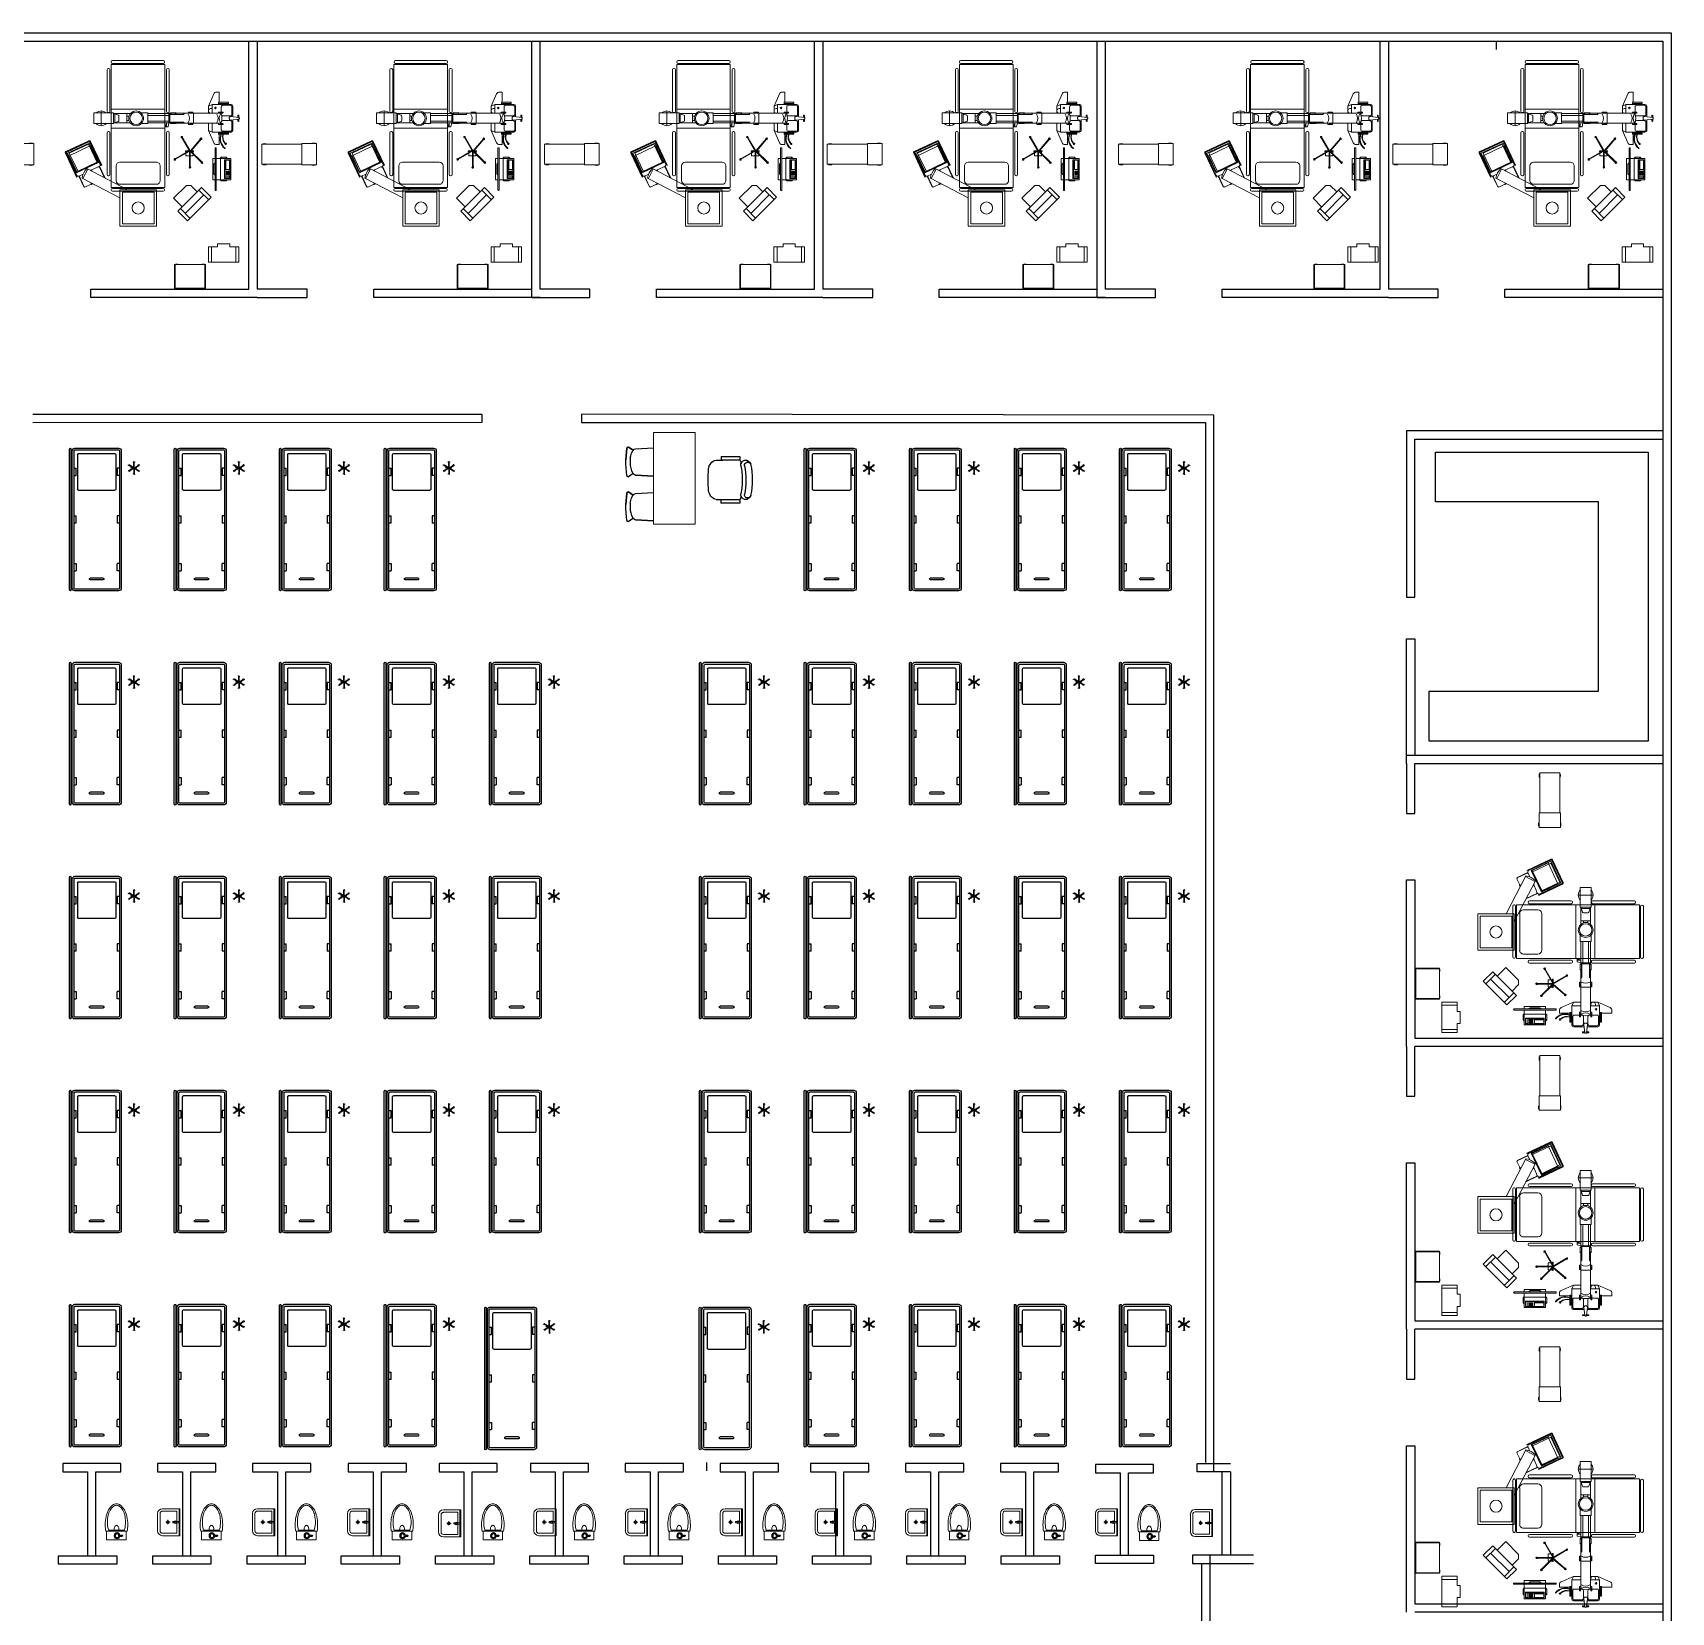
# Model space of a CAD drawing. Header units: inches. Extents: x -5100 to -2550, y -1854 to 322.
# Drawn here: x -3870 to -2688, y -821 to 318 of the extents above; entities that cross this region are included whole.
import ezdxf

# ---------------------------------------------------------------- set-up
doc = ezdxf.new("R2010")
doc.units = ezdxf.units.IN
doc.header["$MEASUREMENT"] = 0
doc.linetypes.add('ACAD_ISO02W100', pattern=[15, 12, -3])
doc.linetypes.add('DOT2', pattern=[0.125, 0, -0.125])
doc.layers.add('Bed', color=35, linetype='Continuous', lineweight=0)
doc.layers.add('table', color=108, linetype='Continuous', lineweight=20)
for name, color, linetype in [('Chair', 7, 'Continuous'), ('commode', 176, 'Continuous'), ('ICU', 7, 'Continuous'), ('inner wall', 243, 'Continuous'), ('Iso bed', 7, 'Continuous'), ('shelf', 35, 'Continuous'), ('sink', 119, 'Continuous'), ('wall', 244, 'Continuous')]:
    doc.layers.add(name, color=color, linetype=linetype)

# ---------------------------------------------------------------- blocks, each defined once
blk = doc.blocks.new('radiographic unit')
at = {"layer": 'Bed'}
for p, q in [((-88, 1638), (88, 1638)), ((-88, 1313), (-88, 1638)), ((88, 1638), (88, 1313)), ((-122, 1515), (122, 1515)), ((88, 1313), (-88, 1313)), ((-78, 1036), (-78, 1313)), ((-51, 1233), (-78, 1313)), ((77, 1293), (-78, 1293)), ((77, 1093), (-78, 1093)), ((37, 1223), (-37, 1223)), ((-37, 1093), (-37, 1058)), ((37, 1093), (37, 1058)), ((77, 1313), (51, 1233)), ((77, 1313), (77, 1036)), ((-88, 751), (-88, 855)), ((88, 855), (88, 751)), ((88, 751), (-88, 751)), ((-78, 401), (-78, 751)), ((-48, 401), (-48, 751)), ((48, 751), (48, 401)), ((77, 751), (77, 401)), ((-88, 376), (-88, 285)), ((82, 401), (-82, 401)), ((-82, 401), (-82, 379)), ((82, 386), (-82, 386)), ((-65, 369), (-82, 386)), ((-69, 365), (-82, 378)), ((-68, 298), (-82, 283)), ((-82, 283), (-82, -437)), ((-68, 362), (-68, 298)), ((-63, 362), (-63, 170)), ((62, 362), (62, 170)), ((65, 369), (82, 386)), ((68, 362), (68, 298)), ((68, 298), (82, 283)), ((69, 365), (82, 378)), ((77, 444), (138, 444)), ((138, 414), (77, 401)), ((82, 401), (82, 379)), ((82, 283), (82, -437)), ((88, 376), (88, 285)), ((138, 459), (106, 459)), ((106, 459), (106, 444)), ((138, 444), (138, 459)), ((138, 444), (138, 414)), ((-65, 163), (-82, 146)), ((-82, 0), (82, 0)), ((65, 163), (82, 146)), ((-198, -248), (-401, -336)), ((-198, -248), (-228, -307)), ((-82, -248), (-198, -248)), ((-118, -248), (-127, -248)), ((82, -248), (198, -248)), ((198, -248), (401, -336)), ((198, -248), (228, -307)), ((-431, -382), (-431, -425)), ((-431, -425), (-263, -425)), ((-263, -415), (-228, -415)), ((-228, -449), (-243, -449)), ((-228, -307), (-228, -619)), ((-228, -307), (-82, -307)), ((-160, -281), (-160, -307)), ((-85, -281), (-85, -307)), ((82, -307), (228, -307)), ((228, -307), (228, -619)), ((263, -415), (228, -415)), ((228, -449), (243, -449)), ((431, -425), (263, -425)), ((431, -382), (431, -425)), ((484, -368), (484, -366)), ((493, -357), (1175, -357)), ((1175, -377), (493, -377)), ((639, -459), (639, -535)), ((659, -437), (641, -456)), ((641, -459), (641, -535)), ((659, -557), (641, -539)), ((659, -440), (642, -457)), ((659, -554), (642, -537)), ((659, -317), (659, -357)), ((1009, -317), (659, -317)), ((659, -377), (659, -617)), ((1009, -443), (659, -443)), ((734, -357), (754, -337)), ((754, -337), (914, -337)), ((934, -357), (914, -337)), ((1009, -357), (1009, -317)), ((1009, -617), (1009, -377)), ((1009, -437), (1028, -456)), ((1009, -440), (1026, -457)), ((1009, -554), (1026, -537)), ((1009, -557), (1028, -539)), ((1027, -459), (1027, -535)), ((1029, -459), (1029, -535)), ((1184, -366), (1184, -368)), ((-198, -649), (-26, -649)), ((-45, -733), (-14, -733)), ((-12, -748), (-45, -748)), ((-31, -612), (-12, -748)), ((-11, -590), (11, -590)), ((3, -756), (-3, -756)), ((31, -612), (12, -748)), ((12, -748), (45, -748)), ((45, -733), (14, -733)), ((26, -649), (198, -649)), ((52, -741), (52, -740)), ((659, -617), (1009, -617))]:
    blk.add_line(p, q, dxfattribs=at)
for points in [[(-82, 83), (-98, 83, 0.414214), (-102, 79), (-102, 12, 0.414214), (-98, 8), (-90, 8, 0.414214), (-86, 12), (-86, 60), (-82, 60), (-82, 83)], [(82, 83), (98, 83, -0.414214), (102, 79), (102, 12, -0.414214), (98, 8), (90, 8, -0.414214), (86, 12), (86, 60), (82, 60), (82, 83)], [(-102, -459), (-188, -459, 0.414214), (-213, -484), (-213, -609, 0.414214), (-188, -634), (-63, -634, 0.414214), (-38, -609), (-38, -484, 0.414214), (-63, -459), (-86, -459)], [(-82, -412), (-98, -412, 0.414214), (-102, -416), (-102, -483, 0.414214), (-98, -487), (-90, -487, 0.414214), (-86, -483), (-86, -435), (-82, -435), (-82, -412)], [(102, -459), (188, -459, -0.414214), (213, -484), (213, -609, -0.414214), (188, -634), (63, -634, -0.414214), (38, -609), (38, -484, -0.414214), (63, -459), (86, -459)], [(82, -412), (98, -412, -0.414214), (102, -416), (102, -483, -0.414214), (98, -487), (90, -487, -0.414214), (86, -483), (86, -435), (82, -435), (82, -412)]]:
    blk.add_lwpolyline(points, format="xyb", dxfattribs=at)
for points in [[(-263, -415), (-263, -575), (-243, -575), (-243, -415), (-263, -415)], [(263, -415), (263, -575), (243, -575), (243, -415), (263, -415)], [(680, -509), (989, -509), (989, -601), (680, -601), (680, -509)], [(688, -596), (842, -596), (842, -536), (688, -536), (688, -596)], [(941, -517), (689, -517), (689, -524), (941, -524), (941, -517)], [(981, -517), (949, -517), (949, -596), (981, -596), (981, -517)], [(867, -558), (930, -558), (930, -543), (867, -543), (867, -558)], [(867, -585), (930, -585), (930, -570), (867, -570), (867, -585)]]:
    blk.add_lwpolyline(points, dxfattribs=at)
for centre, radius in [((0, 941), 122), ((0, 941), 102), ((-170, -363), 12.2), ((421, -531), 12.2), ((493, -518), 3.75)]:
    blk.add_circle(centre, radius, dxfattribs=at)
for centre, radius, start, end in [((0, 1515), 122, 135.5847, 224.4153), ((0, 1515), 122, 315.5847, 44.4153), ((-37, 1238), 15, 198.4349, 270), ((37, 1238), 15, 270, 341.5651), ((-84, 376), 3, 45, 180), ((-84, 285), 3, 180, 315), ((-73, 362), 5, 0, 45), ((-73, 362), 10, 0, 45), ((72, 362), 10, 135, 180), ((72, 362), 10, 135, 180), ((72, 362), 5, 135, 180), ((72, 362), 5, 135, 180), ((84, 376), 3, 0, 135), ((84, 285), 3, 225, 0), ((0, 187), 122, 236.563, 303.437), ((-73, 170), 10, 315, 0), ((72, 170), 10, 180, 225), ((-127, -281), 33, 90, 180), ((-118, -281), 33, 0, 90), ((-381, -382), 50, 113.3466, 180), ((-63, -437), 20, 180, 247.0303), ((0, -289), 180, 247.0303, 292.9697), ((0, -285), 122, 236.563, 303.437), ((0, -546), 122, 56.563, 123.437), ((62, -437), 20, 292.9697, 0), ((339, -638), 199, 37.7436, 112.3607), ((339, -638), 191, 37.7436, 113.2874), ((308, -636), 157, 47.4372, 106.8321), ((308, -636), 151, 47.5285, 106.8321), ((381, -382), 50, 0, 66.6534), ((493, -366), 9, 90, 180), ((493, -368), 9, 180, 270), ((644, -459), 5, 135, 180), ((644, -535), 5, 180, 225), ((644, -459), 3, 135, 180), ((644, -535), 3, 180, 225), ((1024, -459), 3, 0, 45), ((1024, -535), 3, 315, 0), ((1024, -459), 5, 0, 45), ((1024, -535), 5, 315, 0), ((1175, -366), 9, 0, 90), ((1175, -368), 9, 270, 0), ((-198, -619), 30, 180, 270), ((-45, -740), 7, 90, 180), ((-45, -741), 7, 180, 270), ((-11, -610), 20, 90, 187.8658), ((-3, -747), 9, 187.8658, 270), ((3, -747), 9, 270, 352.1342), ((11, -610), 20, 352.1342, 90), ((45, -740), 7, 0, 90), ((45, -741), 7, 270, 0), ((198, -619), 30, 270, 0)]:
    blk.add_arc(centre, radius, start, end, dxfattribs=at)
blk = doc.blocks.new('patient bed1')
at = {"layer": 'Bed'}
for p, q in [((-1347, -421), (-1347, 416)), ((-1327, 436), (-1320, 436)), ((-1300, 416), (-1300, -421)), ((738, 441), (-1285, 441)), ((-1285, 441), (-1285, -441)), ((-1233, 305), (-1233, -297)), ((-932, 367), (-1171, 367)), ((-1093, 495), (-1093, 489)), ((-386, 515), (-1073, 515)), ((-1073, 469), (-386, 469)), ((-870, -297), (-870, 305)), ((-366, 489), (-366, 495)), ((-311, 441), (-311, -441)), ((-55, 495), (-55, 489)), ((652, 515), (-35, 515)), ((-35, 469), (652, 469)), ((0, 441), (0, -441)), ((672, 489), (672, 495)), ((738, -441), (738, 441)), ((753, 418), (753, -418)), ((780, 438), (773, 438)), ((800, -418), (800, 418)), ((-1320, -441), (-1327, -441)), ((-1285, -441), (738, -441)), ((-1171, -360), (-932, -360)), ((-1093, -488), (-1093, -481)), ((-1073, -461), (-386, -461)), ((-386, -508), (-1073, -508)), ((-366, -481), (-366, -488)), ((-55, -488), (-55, -481)), ((-35, -461), (652, -461)), ((652, -508), (-35, -508)), ((672, -481), (672, -488)), ((773, -438), (780, -438))]:
    blk.add_line(p, q, dxfattribs=at)
for centre, start, end in [((-1327, 416), 90, 180), ((-1320, 416), 0, 90), ((-1073, 495), 90, 180), ((-1073, 489), 180, 270), ((-386, 495), 0, 90), ((-386, 489), 270, 0), ((-35, 495), 90, 180), ((-35, 489), 180, 270), ((652, 495), 0, 90), ((652, 489), 270, 0), ((773, 418), 90, 180), ((780, 418), 0, 90), ((-1327, -421), 180, 270), ((-1320, -421), 270, 0), ((-1073, -481), 90, 180), ((-1073, -488), 180, 270), ((-386, -481), 0, 90), ((-386, -488), 270, 0), ((-35, -481), 90, 180), ((-35, -488), 180, 270), ((652, -481), 0, 90), ((652, -488), 270, 0), ((773, -418), 180, 270), ((780, -418), 270, 0)]:
    blk.add_arc(centre, 20, start, end, dxfattribs=at)
at = {"layer": 'Bed', "extrusion": (0, 0, -1)}
for centre, major_axis, start_param, end_param in [((-1171, 305), (-0.6, 62.3), -1.561574, 0.009223), ((-932, 305), (0.6, 62.3), -0.009223, 1.561573), ((-1171, -297), (-0.6, 62.3), 3.150976, 4.721772), ((-932, -297), (0.2, 62.3), 1.567615, 3.138411)]:
    blk.add_ellipse(centre, major_axis=major_axis, ratio=1, start_param=start_param, end_param=end_param, dxfattribs=at)
blk = doc.blocks.new('overbed table')
at = {"layer": 'Bed'}
for p, q in [((-900, 175), (-660, 175)), ((-900, -175), (-900, 175)), ((-881, 181), (-881, 175)), ((-880, 182), (-827, 182)), ((-826, 181), (-826, 175)), ((-660, 175), (-660, -175)), ((-660, 165), (0, 165)), ((-74, 171), (-74, 165)), ((-20, 172), (-73, 172)), ((-19, 171), (-19, 165)), ((0, 165), (0, -165)), ((-660, -175), (-900, -175)), ((-881, -181), (-881, -175)), ((-880, -182), (-827, -182)), ((-826, -181), (-826, -175)), ((0, -165), (-660, -165)), ((-74, -171), (-74, -165)), ((-20, -172), (-73, -172)), ((-19, -171), (-19, -165))]:
    blk.add_line(p, q, dxfattribs=at)
for centre, radius, start, end in [((-880, 181), 1.1, 95.8858, 180), ((-853, -74), 258, 84.1142, 95.8858), ((-827, 181), 1.1, 0, 84.1142), ((-73, 171), 1.1, 95.8858, 180), ((-47, -84), 258, 84.1142, 95.8858), ((-20, 171), 1.1, 0, 84.1142), ((-880, -181), 1.1, 180, 264.1142), ((-853, 74), 258, 264.1142, 275.8858), ((-827, -181), 1.1, 275.8858, 0), ((-73, -171), 1.1, 180, 264.1142), ((-47, 84), 258, 264.1142, 275.8858), ((-20, -171), 1.1, 275.8858, 0)]:
    blk.add_arc(centre, radius, start, end, dxfattribs=at)
blk = doc.blocks.new('monitoring system icu')
at = {"layer": 'Bed'}
for p, q in [((-275, 0), (275, 0)), ((-275, -220), (-275, 0)), ((-215, -220), (-215, 0)), ((215, 0), (215, -220)), ((275, 0), (275, -220)), ((275, -220), (-275, -220)), ((215, -110), (-215, -110)), ((-175, -220), (-175, -420)), ((175, -370), (175, -220)), ((-175, -420), (125, -420)), ((175, -370), (125, -420))]:
    blk.add_line(p, q, dxfattribs=at)
blk = doc.blocks.new('infusion pump single channel')
at = {"layer": 'Bed'}
for p, q in [((-189, 10), (73, 10)), ((-189, 0), (-189, 10)), ((-113, 198), (-106, 205)), ((-113, 198), (73, 12)), ((-106, 205), (73, 26)), ((0, -60), (0, 60)), ((74, 60), (0, 60)), ((73, -68), (73, 66)), ((73, 66), (81, 66)), ((281, 193), (81, 25)), ((287, 185), (81, 12)), ((81, 66), (81, -68)), ((310, -124), (81, 8)), ((281, 193), (287, 185)), ((-189, 0), (73, 0)), ((-61, -241), (73, -9)), ((-52, -246), (-61, -241)), ((-52, -246), (73, -29)), ((0, -60), (74, -60)), ((81, -68), (73, -68)), ((305, -133), (81, -4)), ((305, -133), (310, -124))]:
    blk.add_line(p, q, dxfattribs=at)
for centre in [(77, 62), (77, -64)]:
    blk.add_circle(centre, 4, dxfattribs=at)
for centre, radius, start, end in [((-189, 5), 13, 20.2522, 334.971), ((-111, 203), 13, 339.1846, 293.9273), ((282, 188), 13, 245.7455, 200.4362), ((-56, -242), 13, 81.8883, 36.6446), ((309, -129), 12, 176.8364, 127.5493)]:
    blk.add_arc(centre, radius, start, end, dxfattribs=at)
blk = doc.blocks.new('pendant icu')
at = {"layer": 'Bed', "color": 253, "true_color": 0xb3b3b3}
for p, q in [((560, -175), (907, -843, 0)), ((428, -300), (751, -923, 0)), ((650, -776, 0), (603, -876, 0)), ((659, -745, 0), (647, -770, 0)), ((649, -775, 0), (651, -776, 0)), ((665, -756, 0), (656, -774, 0)), ((752, -544, 0), (945, -635, 0)), ((754, -548, 0), (944, -637, 0)), ((755, -552, 0), (943, -640, 0)), ((839, -1013, 0), (1008, -655, 0)), ((857, -1011, 0), (1017, -670, 0)), ((861, -990, 0), (1008, -677, 0)), ((873, -777, 0), (880, -762, 0)), ((878, -788, 0), (889, -767, 0)), ((887, -763, 0), (884, -761, 0)), ((885, -762, 0), (945, -635, 0)), ((938, -649, 0), (934, -635, 0)), ((959, -604, 0), (1348, -787, 0)), ((962, -600, 0), (1355, -785, 0)), ((977, -624, 0), (1353, -801, 0)), ((1008, -655, 0), (1328, -806, 0)), ((1008, -677, 0), (1311, -820, 0)), ((1014, -641, 0), (1018, -632, 0)), ((1017, -670, 0), (1279, -793, 0)), ((1019, -643, 0), (1023, -634, 0)), ((1279, -793, 0), (1119, -1134, 0)), ((1328, -806, 0), (1160, -1164, 0)), ((1353, -801, 0), (1171, -1186, 0)), ((1317, -784, 0), (1322, -775, 0)), ((1322, -786, 0), (1326, -777, 0)), ((603, -876, 0), (609, -890, 0)), ((609, -890, 0), (607, -894, 0)), ((607, -894, 0), (784, -978, 0)), ((608, -892, 0), (785, -975, 0)), ((609, -890, 0), (786, -973, 0)), ((900, -831, 0), (745, -911, 0)), ((767, -1013, 0), (769, -1008, 0)), ((1160, -1198, 0), (767, -1013, 0)), ((1158, -1191, 0), (769, -1008, 0)), ((790, -964, 0), (777, -969, 0)), ((784, -978, 0), (818, -905, 0)), ((1171, -1186, 0), (795, -1009, 0)), ((832, -1027, 0), (828, -1036, 0)), ((837, -1029, 0), (833, -1038, 0)), ((1160, -1164, 0), (839, -1013, 0)), ((1119, -1134, 0), (857, -1011, 0)), ((1163, -1133, 0), (861, -990, 0)), ((1311, -820, 0), (1163, -1133, 0)), ((1358, -814, 0), (1185, -1182, 0)), ((1364, -812, 0), (1187, -1188, 0)), ((1339, -830, 0), (1348, -834, 0)), ((1341, -825, 0), (1350, -830, 0)), ((1136, -1170, 0), (1131, -1179, 0)), ((1140, -1172, 0), (1136, -1181, 0)), ((1188, -1150, 0), (1197, -1155, 0)), ((1191, -1146, 0), (1200, -1150, 0))]:
    blk.add_line(p, q, dxfattribs=at)
at = {"layer": 'Bed', "color": 253, "linetype": 'ACAD_ISO02W100', "ltscale": 60, "true_color": 0xb3b3b3}
blk.add_lwpolyline([(560, 300), (-40, 300), (-40, -300), (560, -300), (560, 300)], dxfattribs=at)
at = {"layer": 'Bed', "color": 253, "ltscale": 60, "true_color": 0xb3b3b3}
blk.add_lwpolyline([(520, 260), (0, 260), (0, -260), (520, -260)], close=True, dxfattribs=at)
at = {"layer": 'Bed', "color": 253, "true_color": 0xb3b3b3}
for centre, radius in [((260, 0, 0), 100), ((934, -645, 0), 2.75), ((607, -879, 0), 2.75), ((784, -963, 0), 2.75)]:
    blk.add_circle(centre, radius, dxfattribs=at)
at = {"layer": 'Bed', "color": 253, "true_color": 0xb3b3b3, "extrusion": (-1.54418e-07, 7.26819e-08, 1)}
blk.add_arc((651, -772, 0), 4, 154.7945, 244.7945, dxfattribs=at)
at = {"layer": 'Bed', "color": 253, "true_color": 0xb3b3b3}
for centre, radius, start, end in [((653, -773, 0), 4, 244.7945, 334.7945), ((882, -764, 0), 3, 64.7945, 154.7945), ((886, -765, 0), 3, 334.7945, 64.7945), ((967, -645, 0), 24, 64.7945, 154.7945), ((1340, -805, 0), 20, 334.7945, 64.7945), ((1346, -803, 0), 20, 334.7945, 64.7945), ((715, -663, 0), 263, 277.9861, 316.8964), ((806, -988, 0), 24, 154.7945, 244.7945), ((1167, -1173, 0), 20, 244.7945, 334.7945), ((1169, -1180, 0), 20, 244.7945, 334.7945)]:
    blk.add_arc(centre, radius, start, end, dxfattribs=at)
blk = doc.blocks.new('holder sack')
at = {"layer": 'Bed'}
for p, q in [((-100, 0), (100, 0)), ((-100, 0), (-100, -50)), ((100, -50), (100, 0)), ((-250, -50), (-250, -300)), ((-200, -50), (-250, -50)), ((-200, -50), (-100, -50)), ((-200, -50), (-200, -300)), ((100, -50), (200, -50)), ((200, -300), (200, -50)), ((250, -50), (200, -50)), ((250, -300), (250, -50)), ((-200, -300), (-250, -300)), ((-200, -300), (200, -300)), ((200, -300), (250, -300))]:
    blk.add_line(p, q, dxfattribs=at)
blk = doc.blocks.new('bedside cabinet 1')
at = {"layer": 'Bed'}
for p, q in [((-405, 239), (-405, 201)), ((-404, 239), (-400, 239)), ((-404, 200), (-400, 200)), ((0, 255), (-400, 255)), ((-400, 255), (-400, -255)), ((0, 255), (-390, 255)), ((0, 245), (-390, 245)), ((-390, 245), (-390, -245)), ((0, 255), (0, -255)), ((4, 239), (0, 239)), ((4, 200), (0, 200)), ((5, 239), (5, 201)), ((-405, -239), (-405, -201)), ((-404, -200), (-400, -200)), ((-404, -239), (-400, -239)), ((-400, -239), (-400, -255)), ((0, -255), (-400, -255)), ((-397, -255), (-389, -255)), ((0, -245), (-390, -245)), ((4, -200), (0, -200)), ((0, -239), (0, -255)), ((4, -239), (0, -239)), ((5, -239), (5, -201))]:
    blk.add_line(p, q, dxfattribs=at)
for centre, radius, start, end in [((-222, 220), 184, 174.1142, 185.8858), ((-404, 239), 0.783, 90, 174.1142), ((-404, 201), 0.783, 185.8858, 270), ((4, 239), 0.783, 5.8858, 90), ((4, 201), 0.783, 270, 354.1142), ((-178, 220), 184, 354.1142, 5.8858), ((-222, -220), 184, 174.1142, 185.8858), ((-404, -201), 0.783, 90, 174.1142), ((-404, -239), 0.783, 185.8858, 270), ((4, -201), 0.783, 5.8858, 90), ((4, -239), 0.783, 270, 354.1142), ((-178, -220), 184, 354.1142, 5.8858)]:
    blk.add_arc(centre, radius, start, end, dxfattribs=at)
blk = doc.blocks.new('ICU')
at = {"yscale": 0.04388147511742966, "zscale": 0.04388147511742966}
for name, p, xscale, rotation in [('patient bed1', (118.8, -47.7), -0.04388147511742966, 270), ('radiographic unit', (158.8, -54.2), -0.04388147511742966, 90), ('pendant icu', (119, -130.3), -0.04388147511742966, 270), ('infusion pump single channel', (156.1, -81.3), -0.04388147511742966, 270), ('monitoring system icu', (163, -119.5), -0.04388147511742967, 225), ('bedside cabinet 1', (156.3, -159.7, 0), -0.04388147511742966, 270)]:
    blk.add_blockref(name, p, dxfattribs=dict(at, xscale=xscale, rotation=rotation))
at = {"xscale": -0.04388147511742966, "yscale": 0.04388147511742966, "zscale": 0.04388147511742966}
for name, p in [('overbed table', (4.1, -80.1)), ('holder sack', (180.6, -144.7, 0))]:
    blk.add_blockref(name, p, dxfattribs=at)
blk = doc.blocks.new('General bed')
at = {"color": 0}
for p, q in [((27.9, 0), (0.6, 0)), ((-1.1, -1.7), (-1.1, -87.6)), ((0, -1.7), (0, -87.6)), ((27.9, -1.1), (0.6, -1.1)), ((2.3, -4), (2.3, -25.8)), ((25.7, -3.4), (2.9, -3.4)), ((26.2, -25.8), (26.2, -4)), ((28.5, -87.6), (28.5, -1.7)), ((29.7, -87.6), (29.7, -1.7)), ((30.2, -88.8), (30.2, -0.6)), ((31.4, -88.8), (31.4, -0.6)), ((0, -12.6), (1.4, -12.6)), ((0, -17.2), (1.4, -17.2)), ((1.4, -12.6), (1.4, -17.2)), ((28.5, -12.6), (27.1, -12.6)), ((27.1, -17.2), (27.1, -12.6)), ((28.5, -17.2), (27.1, -17.2)), ((25.7, -26.3), (2.9, -26.3)), ((0, -42.4), (1.4, -42.4)), ((0, -47), (1.4, -47)), ((1.4, -42.4), (1.4, -47)), ((28.5, -42.4), (27.1, -42.4)), ((27.1, -47), (27.1, -42.4)), ((27.1, -47), (28.5, -47)), ((0, -72.2), (1.4, -72.2)), ((0, -76.7), (1.4, -76.7)), ((1.4, -76.7), (1.4, -72.2)), ((10.3, -81.3), (18.3, -81.3)), ((27.1, -72.2), (27.1, -76.7)), ((28.5, -72.2), (27.1, -72.2)), ((28.5, -76.7), (27.1, -76.7)), ((0.6, -88.2), (27.9, -88.2)), ((0.6, -89.3), (27.9, -89.3)), ((10.3, -82.5), (18.3, -82.5))]:
    blk.add_line(p, q, dxfattribs=at)
for p, q in [((-9.2, -12.1), (-9.2, -8.8)), ((-9, -12.1), (-9, -8.8)), ((-9.7, -12.2), (-12.1, -10.8)), ((-9.4, -12.5), (-12.1, -14)), ((-9.3, -12.2), (-12, -10.6)), ((-9.3, -12.6), (-12, -14.2)), ((-10.4, -12.2), (-7.2, -12.2)), ((-10.4, -12.4), (-7.2, -12.4)), ((-9.2, -12.7), (-9.2, -16.1)), ((-9, -12.7), (-9, -16.1)), ((-8.9, -12.2), (-6.2, -10.6)), ((-8.9, -12.7), (-6.2, -14.2)), ((-8.8, -12.5), (-6.1, -14)), ((-8.5, -12.2), (-6.1, -10.8))]:
    blk.add_line(p, q)
at = {"color": 9, "linetype": 'DOT2', "ltscale": 0.01}
for p, q in [((-10, -12.4), (-10, -12.2)), ((-10, -12.4), (-10, -12.2)), ((-7.5, -12.4), (-7.5, -12.2)), ((-7.5, -12.4), (-7.5, -12.2))]:
    blk.add_line(p, q, dxfattribs=at)
for centre, start, end in [((-9.1, -8.7), 289.4712, 250.5288), ((-12.1, -10.6), 349.4712, 310.5288), ((-12.1, -14.2), 49.4712, 10.5288), ((-9.1, -16.1), 109.4712, 70.5288), ((-6, -10.7), 229.4712, 190.5288), ((-6.1, -14.2), 169.4712, 130.5288)]:
    blk.add_arc(centre, 0.335, start, end, dxfattribs=at)
for centre, radius, start, end in [((-9.1, -8.8), 0.0893, 90.3733, 180), ((-9.1, -12.2), 3.52, 89.6267, 90.3733), ((-9.1, -8.8), 0.0893, 0, 89.6267), ((-12.1, -14.1), 0.0893, 120, 209.6268), ((-9.1, -12.4), 3.52, 149.6268, 150.3732), ((-12, -10.7), 0.0893, 60, 149.6268), ((-12.1, -10.7), 0.0893, 150.3732, 240), ((-9.1, -12.4), 3.52, 209.6268, 210.3732), ((-12, -14.1), 0.0893, 210.3732, 300), ((-10.4, -12.3), 0.112, 90, 270), ((-9.4, -12.4), 0.0558, 300, 355.2425), ((-9.3, -12.1), 0.0558, 240, 0), ((-9.3, -12.7), 0.0558, 0, 120), ((-9.1, -16.1), 0.0893, 180, 269.6267), ((-9.1, -16.1), 0.0893, 270.3733, 0), ((-9.1, -12.6), 3.52, 269.6267, 270.3733), ((-8.9, -12.1), 0.0558, 180, 300), ((-8.9, -12.7), 0.0558, 60, 180), ((-8.8, -12.4), 0.0558, 175.2425, 240), ((-7.2, -12.3), 0.112, 270, 90), ((-6.1, -10.7), 0.0893, 30.3732, 120), ((-6.1, -14.1), 0.0893, 240, 329.6268), ((-9.1, -12.4), 3.52, 29.6268, 30.3732), ((-6.1, -10.7), 0.0893, 300, 29.6268), ((-6.1, -14.1), 0.0893, 330.3732, 60), ((-9.1, -12.4), 3.52, 329.6268, 330.3732)]:
    blk.add_arc(centre, radius, start, end)
at = {"color": 0}
for centre, radius, start, end in [((0.6, -1.7), 1.72, 90, 180), ((0.6, -1.7), 0.573, 90, 180), ((2.9, -4), 0.573, 90, 180), ((25.7, -4), 0.573, 0, 90), ((27.9, -1.7), 1.72, 0, 90), ((27.9, -1.7), 0.573, 0, 90), ((30.8, -0.6), 0.573, 0, 180), ((2.9, -25.8), 0.573, 180, 270), ((25.7, -25.8), 0.573, 270, 0), ((10.3, -81.9), 0.573, 90, 270), ((18.3, -81.9), 0.573, 270, 90), ((0.6, -87.6), 1.72, 180, 270), ((0.6, -87.6), 0.573, 180, 270), ((27.9, -87.6), 1.72, 270, 0), ((27.9, -87.6), 0.573, 270, 0), ((30.8, -88.8), 0.573, 180, 0)]:
    blk.add_arc(centre, radius, start, end, dxfattribs=at)
blk = doc.blocks.new('Basin 1')
at = {"color": 0, "lineweight": 0}
for p, q in [((-321, 0), (321, 0)), ((-321, 0), (-321, -413)), ((321, 0), (321, -413)), ((-321, -19), (321, -19)), ((-264, -69), (-15, -69)), ((-264, -69), (-264, -413)), ((-45, -282), (53, -282)), ((-22, -19), (-22, -23)), ((-22, -23), (0, -23)), ((-15, -23), (-15, -81)), ((-15, -132), (-15, -153)), ((22, -23), (0, -23)), ((0, -231), (0, -329)), ((15, -23), (15, -81)), ((15, -69), (264, -69)), ((15, -132), (15, -153)), ((22, -19), (22, -23)), ((264, -69), (264, -413)), ((-206, -470), (206, -470)), ((-206, -527), (206, -527))]:
    blk.add_line(p, q, dxfattribs=at)
for centre, radius in [((0, -282), 31.9), ((0, -107), 29.6), ((0, -282), 21.8), ((0, -107), 19.2)]:
    blk.add_circle(centre, radius, dxfattribs=at)
for centre, radius, start, end in [((0, -154), 14.6, 179.0781, 269.0781), ((0, -154), 14.6, 270.9219, 0.9219), ((-206, -413), 115, 180, 270), ((-206, -413), 57.3, 180, 270), ((206, -413), 115, 270, 0), ((206, -413), 57.3, 270, 0)]:
    blk.add_arc(centre, radius, start, end, dxfattribs=at)
blk = doc.blocks.new('commode')
at = {"lineweight": 18}
for p, q in [((0.023, 0.58), (0.023, 0.441)), ((0.023, 0.58), (0.338, 0.58)), ((0.338, 0.58), (0.338, 0.441)), ((0.354, 0.441), (0.009, 0.441)), ((0.309, 0.422), (0.054, 0.422))]:
    blk.add_line(p, q, dxfattribs=at)
for p, q in [((0.236, 0.522), (0.275, 0.522)), ((0.236, 0.504), (0.275, 0.504))]:
    blk.add_line(p, q)
for radius in [0.046, 0.0305]:
    blk.add_circle((0.19, 0.513), radius)
for centre, radius, start, end in [((0.624, 0.337), 0.624, 170.4184, 180), ((0.624, 0.337), 0.624, 180, 192.5733), ((0.535, 0.293), 0.499, 167.4267, 180), ((0.535, 0.293), 0.499, 180, 192.5733), ((0.36, 0.332), 0.32, 163.5954, 167.4267), ((0.277, 0.417), 0.134, 177.7133, 180), ((0.277, 0.417), 0.134, 180, 192.5399), ((0.23, 0.407), 0.0855, 192.5399, 208.2349), ((0.2, 0.391), 0.052, 208.2349, 232.3543), ((0.182, 0.367), 0.0218, 232.3543, 270), ((0.182, 0.367), 0.0218, 270, 307.6457), ((0.164, 0.391), 0.052, 307.6457, 331.7651), ((0.134, 0.407), 0.0855, 331.7651, 347.4601), ((0.087, 0.417), 0.134, 347.4601, 0), ((0.087, 0.417), 0.134, 360, 2.2867), ((0.003, 0.332), 0.32, 12.5733, 16.4046), ((-0.172, 0.293), 0.499, 0, 12.5733), ((-0.172, 0.293), 0.499, 347.4267, 0), ((-0.261, 0.337), 0.624, 347.4267, 0), ((-0.261, 0.337), 0.624, 0, 9.5816), ((0.405, 0.288), 0.4, 192.5733, 208.3008), ((0.36, 0.254), 0.32, 192.5733, 208.3008), ((0.267, 0.214), 0.243, 208.3008, 232.4306), ((0.25, 0.195), 0.195, 208.3008, 232.4306), ((0.181, 0.102), 0.102, 232.4306, 270), ((0.181, 0.105), 0.082, 232.4306, 270), ((0.181, 0.105), 0.082, 270, 307.5694), ((0.181, 0.102), 0.102, 270, 307.5694), ((0.113, 0.195), 0.195, 307.5694, 331.6992), ((0.096, 0.214), 0.243, 307.5694, 331.6992), ((0.003, 0.254), 0.32, 331.6992, 347.4267), ((-0.042, 0.288), 0.4, 331.6992, 347.4267)]:
    blk.add_arc(centre, radius, start, end, dxfattribs=at)
blk.add_arc((0.268, 0.513), 0.0107, 307.488, 55.394)
blk = doc.blocks.new('P Chair')
for p, q in [((-259, 349), (-259, 141)), ((-218, 349), (-259, 349)), ((-218, 142), (-218, 349)), ((259, 350), (218, 350)), ((218, 350), (218, 142)), ((259, 142), (259, 350)), ((-218, 89), (-218, 163)), ((218, 87), (218, 162))]:
    blk.add_line(p, q)
at = {"linetype": 'Continuous'}
for p, q in [((-218, 141), (-259, 141)), ((259, 142), (218, 142))]:
    blk.add_line(p, q, dxfattribs=at)
for centre, radius, start, end in [((-163, 416), 55.3, 99.8988, 279.7522), ((-166, 436), 35.2, 94.9128, 274.9128), ((0, -348), 836, 78.0899, 101.9101), ((-4, -349), 766, 78.0112, 101.9888), ((18, -535), 913, 91.1567, 100.8714), ((-18, -535), 913, 79.1286, 88.8433), ((163, 416), 55.3, 260.2478, 80.1012), ((159, 437), 36.2, 265.0872, 70.3213), ((-111, 115), 111, 193.2566, 265.9234), ((0, 1666), 1666, 265.9234, 274.0766), ((111, 115), 111, 274.0766, 345.8334)]:
    blk.add_arc(centre, radius, start, end, dxfattribs=at)
for centre, start, end in [((-181, 309), 90.7226, 132.8382), ((180, 309), 47.1618, 87.5717)]:
    blk.add_arc(centre, 54.9, start, end)
blk = doc.blocks.new('chair')
at = {"layer": 'Chair', "color": 7, "linetype": 'Continuous'}
for p, q in [((12.9, -3.1), (0, -2.4)), ((14, -3.5), (12.9, -3.1)), ((15, -4.5), (14, -3.5)), ((14.6, -4.2), (18.1, -1.9)), ((15.8, -6.2), (15, -4.5)), ((16.4, -8.1), (15.8, -6.2)), ((16.7, -9.9), (16.4, -8.1)), ((16.7, -15.2), (16.7, -9.9)), ((18.3, -1.8), (18.1, -1.9)), ((18.3, -1.8), (18.6, -1.9)), ((18.6, -1.9), (18.9, -2.2)), ((18.9, -2.2), (19, -2.4)), ((19, -2.4), (19.2, -2.7)), ((19.2, -2.7), (19.2, -3)), ((19.2, -3), (19.5, -5.4)), ((19.5, -5.4), (19.8, -8.3)), ((19.8, -8.3), (19.9, -11.1)), ((19.9, -11.1), (19.9, -14.1)), ((12.9, -22.1), (0, -22.8)), ((14, -21.7), (12.9, -22.1)), ((15, -20.7), (14, -21.7)), ((14.6, -21), (18.1, -23.3)), ((15.8, -19), (15, -20.7)), ((16.4, -17.1), (15.8, -19)), ((16.7, -15.2), (16.4, -17.1)), ((18.3, -23.3), (18.1, -23.3)), ((18.3, -23.3), (18.6, -23.2)), ((18.6, -23.2), (18.9, -23)), ((18.9, -23), (19, -22.8)), ((19, -22.8), (19.2, -22.5)), ((19.2, -22.1), (19.5, -19.8)), ((19.2, -22.5), (19.2, -22.1)), ((19.5, -19.8), (19.8, -16.9)), ((19.8, -16.9), (19.9, -14.1)), ((12.9, -35.4), (0, -34.7)), ((14, -35.8), (12.9, -35.4)), ((14.6, -36.5), (18.1, -34.2)), ((18.3, -34.2), (18.1, -34.2)), ((18.3, -34.2), (18.6, -34.3)), ((18.6, -34.3), (18.9, -34.5)), ((18.9, -34.5), (19, -34.7)), ((19, -34.7), (19.2, -35)), ((19.2, -35), (19.2, -35.4)), ((19.2, -35.4), (19.5, -37.7)), ((15, -36.8), (14, -35.8)), ((15.8, -38.5), (15, -36.8)), ((16.4, -40.4), (15.8, -38.5)), ((16.7, -42.3), (16.4, -40.4)), ((16.7, -47.6), (16.7, -42.3)), ((19.5, -37.7), (19.8, -40.6)), ((19.8, -40.6), (19.9, -43.4)), ((19.8, -49.2), (19.9, -46.4)), ((19.9, -43.4), (19.9, -46.4)), ((12.9, -54.4), (0, -55.1)), ((14, -54), (12.9, -54.4)), ((15, -53), (14, -54)), ((14.6, -53.3), (18.1, -55.6)), ((15.8, -51.3), (15, -53)), ((16.4, -49.4), (15.8, -51.3)), ((16.7, -47.6), (16.4, -49.4)), ((18.3, -55.7), (18.1, -55.6)), ((18.3, -55.7), (18.6, -55.6)), ((18.6, -55.6), (18.9, -55.3)), ((18.9, -55.3), (19, -55.1)), ((19, -55.1), (19.2, -54.8)), ((19.2, -54.5), (19.5, -52.1)), ((19.2, -54.8), (19.2, -54.5)), ((19.5, -52.1), (19.8, -49.2))]:
    blk.add_line(p, q, dxfattribs=at)
for points in [[(0, -2.4), (12.9, -3.1), (14, -3.5), (14.6, -4.2), (18.1, -1.9), (18.3, -1.8), (18.6, -1.9), (18.9, -2.2), (19, -2.4), (19.2, -2.7), (19.2, -3), (19.5, -5.4), (19.8, -8.3), (19.9, -11.1), (19.9, -14.1), (19.8, -16.9), (19.5, -19.8), (19.2, -22.1), (19.2, -22.5), (19, -22.8), (18.9, -23), (18.6, -23.2), (18.3, -23.3), (18.1, -23.3), (14.6, -21), (14, -21.7), (12.9, -22.1), (0, -22.8)], [(0, -34.7), (12.9, -35.4), (14, -35.8), (14.6, -36.5), (18.1, -34.2), (18.3, -34.2), (18.6, -34.3), (18.9, -34.5), (19, -34.7), (19.2, -35), (19.2, -35.4), (19.5, -37.7), (19.8, -40.6), (19.9, -43.4), (19.9, -46.4), (19.8, -49.2), (19.5, -52.1), (19.2, -54.5), (19.2, -54.8), (19, -55.1), (18.9, -55.3), (18.6, -55.6), (18.3, -55.7), (18.1, -55.6), (14.6, -53.3), (14, -54), (12.9, -54.4), (0, -55.1)]]:
    blk.add_lwpolyline(points, dxfattribs=at)

msp = doc.modelspace()

# ---------------------------------------------------------------- linework, layer by layer
at = {"layer": 'inner wall'}
for p, q in [((-3714, 133.4), (-3714, 312.4)), ((-3708, 312.4), (-3708, 133.4)), ((-3510, 127.4), (-3510, 312.4)), ((-3504, 133.4), (-3504, 312.4)), ((-3306, 133.4), (-3306, 312.4)), ((-3300, 312.4), (-3300, 133.4)), ((-3102, 127.4), (-3102, 312.4)), ((-3096, 133.4), (-3096, 312.4)), ((-2898, 133.4), (-2898, 312.4)), ((-2892, 312.4), (-2892, 133.4)), ((-2814, 306.4), (-2814, 312.4)), ((-3828, 127.4), (-3828, 133.4)), ((-3828, 133.4), (-3714, 133.4)), ((-3624, 127.4), (-3624, 133.4)), ((-3624, 133.4), (-3510, 133.4)), ((-3420, 127.4), (-3420, 133.4)), ((-3420, 133.4), (-3306, 133.4)), ((-3216, 127.4), (-3216, 133.4)), ((-3216, 133.4), (-3102, 133.4)), ((-3012, 127.4), (-3012, 133.4)), ((-3012, 133.4), (-2898, 133.4)), ((-2808, 127.4), (-2808, 133.4)), ((-2808, 133.4), (-2694, 133.4)), ((-3708, 127.4), (-3828, 127.4)), ((-3504, 127.4), (-3624, 127.4)), ((-3510, 127.4), (-3504, 127.4)), ((-3300, 127.4), (-3420, 127.4)), ((-3096, 127.4), (-3216, 127.4)), ((-3102, 127.4), (-3096, 127.4)), ((-2892, 127.4), (-3012, 127.4)), ((-2694, 127.4), (-2808, 127.4)), ((-3870, 43.4), (-3546, 43.4)), ((-3546, 37.4), (-3870, 37)), ((-3546, 43.4), (-3546, 37.4)), ((-3474, 43.4), (-3474, 37.4)), ((-3018, 42.6), (-3474, 43.3)), ((-3474, 37.4), (-3024, 37.4)), ((-3024, 37.4), (-3024, -712.6)), ((-3018, 36.6), (-3018, 42.6)), ((-3018, -719.4), (-3018, 36.6)), ((-2694, 31.4), (-2879, 31.4)), ((-2879, 31.4), (-2879, -88.6)), ((-2873, -88.6), (-2873, 25.4)), ((-2873, 25.4), (-2694, 25.4)), ((-2879, -88.6), (-2873, -88.6)), ((-2879, -202.6), (-2879, -118.6)), ((-2879, -118.6), (-2873, -118.6)), ((-2873, -118.6), (-2873, -196.6)), ((-2873, -196.6), (-2873, -202.6)), ((-2879, -208.6), (-2879, -202.6)), ((-2879, -202.6), (-2694, -202.6)), ((-2873, -208.6), (-2694, -208.6)), ((-2879, -412.6), (-2879, -292.6)), ((-2879, -292.6), (-2873, -292.6)), ((-2873, -292.6), (-2873, -406.6)), ((-2873, -406.6), (-2694, -406.6)), ((-2694, -412.6), (-2873, -412.6)), ((-2879, -616.6), (-2879, -496.6)), ((-2879, -496.6), (-2873, -496.6)), ((-2873, -496.6), (-2873, -610.6)), ((-2873, -610.6), (-2694, -610.6)), ((-2694, -616.6), (-2873, -616.6)), ((-2879, -820.6), (-2879, -700.6)), ((-2879, -700.6), (-2873, -700.6)), ((-2873, -700.6), (-2873, -814.6)), ((-3830.4, -713.4), (-3848.4, -713.4)), ((-3848.4, -713.4), (-3848.4, -719.4)), ((-3848.4, -719.4), (-3830.4, -719.4)), ((-3842.4, -713.4), (-3842.4, -713.4)), ((-3824.4, -713.4), (-3830.4, -713.4)), ((-3830.4, -719.4), (-3830.4, -779.4)), ((-3806.4, -713.4), (-3824.4, -713.4)), ((-3824.4, -779.4), (-3824.4, -719.4)), ((-3824.4, -719.4), (-3806.4, -719.4)), ((-3806.4, -719.4), (-3806.4, -713.4)), ((-3761.9, -713.4), (-3779.9, -713.4)), ((-3779.9, -713.4), (-3779.9, -719.4)), ((-3779.9, -719.4), (-3761.9, -719.4)), ((-3773.9, -713.4), (-3773.9, -713.4)), ((-3755.9, -713.4), (-3761.9, -713.4)), ((-3761.9, -719.4), (-3761.9, -779.4)), ((-3737.9, -713.4), (-3755.9, -713.4)), ((-3755.9, -779.4), (-3755.9, -719.4)), ((-3755.9, -719.4), (-3737.9, -719.4)), ((-3737.9, -719.4), (-3737.9, -713.4)), ((-3693.4, -713.4), (-3711.4, -713.4)), ((-3711.4, -713.4), (-3711.4, -719.4)), ((-3711.4, -719.4), (-3693.4, -719.4)), ((-3705.4, -713.4), (-3705.4, -713.4)), ((-3687.4, -713.4), (-3693.4, -713.4)), ((-3693.4, -719.4), (-3693.4, -779.4)), ((-3669.4, -713.4), (-3687.4, -713.4)), ((-3687.4, -779.4), (-3687.4, -719.4)), ((-3687.4, -719.4), (-3669.4, -719.4)), ((-3669.4, -719.4), (-3669.4, -713.4)), ((-3624.4, -713.4), (-3642.4, -713.4)), ((-3642.4, -713.4), (-3642.4, -719.4)), ((-3642.4, -719.4), (-3624.4, -719.4)), ((-3636.4, -713.4), (-3636.4, -713.4)), ((-3618.4, -713.4), (-3624.4, -713.4)), ((-3624.4, -719.4), (-3624.4, -779.4)), ((-3600.4, -713.4), (-3618.4, -713.4)), ((-3618.4, -779.4), (-3618.4, -719.4)), ((-3618.4, -719.4), (-3600.4, -719.4)), ((-3600.4, -719.4), (-3600.4, -713.4)), ((-3558.9, -713.4), (-3576.9, -713.4)), ((-3576.9, -713.4), (-3576.9, -719.4)), ((-3576.9, -719.4), (-3558.9, -719.4)), ((-3570.9, -713.4), (-3570.9, -713.4)), ((-3552.9, -713.4), (-3558.9, -713.4)), ((-3558.9, -719.4), (-3558.9, -779.4)), ((-3534.9, -713.4), (-3552.9, -713.4)), ((-3552.9, -779.4), (-3552.9, -719.4)), ((-3552.9, -719.4), (-3534.9, -719.4)), ((-3534.9, -719.4), (-3534.9, -713.4)), ((-3493, -713.4), (-3511, -713.4)), ((-3511, -713.4), (-3511, -719.4)), ((-3511, -719.4), (-3493, -719.4)), ((-3505, -713.4), (-3505, -713.4)), ((-3487, -713.4), (-3493, -713.4)), ((-3493, -719.4), (-3493, -779.4)), ((-3469, -713.4), (-3487, -713.4)), ((-3487, -779.4), (-3487, -719.4)), ((-3487, -719.4), (-3469, -719.4)), ((-3469, -719.4), (-3469, -713.4)), ((-3424.5, -713.4), (-3442.5, -713.4)), ((-3442.5, -713.4), (-3442.5, -719.4)), ((-3442.5, -719.4), (-3424.5, -719.4)), ((-3436.5, -713.4), (-3436.5, -713.4)), ((-3418.5, -713.4), (-3424.5, -713.4)), ((-3424.5, -719.4), (-3424.5, -779.4)), ((-3400.5, -713.4), (-3418.5, -713.4)), ((-3418.5, -779.4), (-3418.5, -719.4)), ((-3418.5, -719.4), (-3400.5, -719.4)), ((-3400.5, -719.4), (-3400.5, -713.4)), ((-3384, -712.6), (-3384, -718.6)), ((-3356, -713.4), (-3374, -713.4)), ((-3374, -713.4), (-3374, -719.4)), ((-3374, -719.4), (-3356, -719.4)), ((-3368, -713.4), (-3368, -713.4)), ((-3350, -713.4), (-3356, -713.4)), ((-3356, -719.4), (-3356, -779.4)), ((-3332, -713.4), (-3350, -713.4)), ((-3350, -779.4), (-3350, -719.4)), ((-3350, -719.4), (-3332, -719.4)), ((-3332, -719.4), (-3332, -713.4)), ((-3290.9, -713.4), (-3308.9, -713.4)), ((-3308.9, -713.4), (-3308.9, -719.4)), ((-3308.9, -719.4), (-3290.9, -719.4)), ((-3302.9, -713.4), (-3302.9, -713.4)), ((-3284.9, -713.4), (-3290.9, -713.4)), ((-3290.9, -719.4), (-3290.9, -779.4)), ((-3266.9, -713.4), (-3284.9, -713.4)), ((-3284.9, -779.4), (-3284.9, -719.4)), ((-3284.9, -719.4), (-3266.9, -719.4)), ((-3266.9, -719.4), (-3266.9, -713.4)), ((-3222.4, -713.4), (-3240.4, -713.4)), ((-3240.4, -713.4), (-3240.4, -719.4)), ((-3240.4, -719.4), (-3222.4, -719.4)), ((-3234.4, -713.4), (-3234.4, -713.4)), ((-3216.4, -713.4), (-3222.4, -713.4)), ((-3222.4, -719.4), (-3222.4, -779.4)), ((-3198.4, -713.4), (-3216.4, -713.4)), ((-3216.4, -779.4), (-3216.4, -719.4)), ((-3216.4, -719.4), (-3198.4, -719.4)), ((-3198.4, -719.4), (-3198.4, -713.4)), ((-3153.9, -713.4), (-3171.9, -713.4)), ((-3171.9, -713.4), (-3171.9, -719.4)), ((-3171.9, -719.4), (-3153.9, -719.4)), ((-3165.9, -713.4), (-3165.9, -713.4)), ((-3147.9, -713.4), (-3153.9, -713.4)), ((-3153.9, -719.4), (-3153.9, -779.4)), ((-3129.9, -713.4), (-3147.9, -713.4)), ((-3147.9, -779.4), (-3147.9, -719.4)), ((-3147.9, -719.4), (-3129.9, -719.4)), ((-3129.9, -719.4), (-3129.9, -713.4)), ((-3085.4, -714), (-3103.4, -714)), ((-3103.4, -714), (-3103.4, -720)), ((-3103.4, -720), (-3085.4, -720)), ((-3097.4, -714), (-3097.4, -714)), ((-3079.4, -714), (-3085.4, -714)), ((-3085.4, -720), (-3085.4, -780)), ((-3061.4, -714), (-3079.4, -714)), ((-3079.4, -780), (-3079.4, -720)), ((-3079.4, -720), (-3061.4, -720)), ((-3061.4, -720), (-3061.4, -714)), ((-3030, -719.4), (-3030, -713.4)), ((-3030, -713.4), (-3006, -713.4)), ((-3006, -719.4), (-3030, -719.4)), ((-3012, -779.4), (-3012, -719.4)), ((-3006, -719.4), (-3006, -779.4)), ((-2989.4, -779.4), (-3033.4, -779.4)), ((-3033.4, -779.4), (-3033.4, -785.4)), ((-3020.5, -1387.2), (-3020.5, -779.4)), ((-3006, -779.4), (-3012, -779.4)), ((-3033.4, -785.4), (-2989.4, -785.4)), ((-3026.5, -1387.2), (-3026.5, -785.4)), ((-2873, -814.6), (-2694, -814.6)), ((-2694, -820.6), (-2873, -820.6))]:
    msp.add_line(p, q, dxfattribs=at)
for points in [[(-3708, 127.4), (-3672, 127.4), (-3672, 133.4), (-3708, 133.4)], [(-3504, 127.4), (-3468, 127.4), (-3468, 133.4), (-3504, 133.4)], [(-3300, 127.4), (-3264, 127.4), (-3264, 133.4), (-3300, 133.4)], [(-3096, 127.4), (-3060, 127.4), (-3060, 133.4), (-3096, 133.4)], [(-2892, 127.4), (-2856, 127.4), (-2856, 133.4), (-2892, 133.4)], [(-2879, -208.6), (-2879, -244.6), (-2873, -244.6), (-2873, -208.6)], [(-2879, -412.6), (-2879, -448.6), (-2873, -448.6), (-2873, -412.6)], [(-2879, -616.6), (-2879, -652.6), (-2873, -652.6), (-2873, -616.6)]]:
    msp.add_lwpolyline(points, dxfattribs=at)
for points in [[(-3809.4, -786), (-3851.4, -786), (-3851.4, -780), (-3809.4, -780)], [(-3741.4, -786), (-3783.4, -786), (-3783.4, -780), (-3741.4, -780)], [(-3673.4, -786), (-3715.4, -786), (-3715.4, -780), (-3673.4, -780)], [(-3605.4, -786), (-3647.4, -786), (-3647.4, -780), (-3605.4, -780)], [(-3537.4, -786), (-3579.4, -786), (-3579.4, -780), (-3537.4, -780)], [(-3469.4, -786), (-3511.4, -786), (-3511.4, -780), (-3469.4, -780)], [(-3401.4, -786), (-3443.4, -786), (-3443.4, -780), (-3401.4, -780)], [(-3333.4, -786), (-3375.4, -786), (-3375.4, -780), (-3333.4, -780)], [(-3265.4, -786), (-3307.4, -786), (-3307.4, -780), (-3265.4, -780)], [(-3197.4, -786), (-3239.4, -786), (-3239.4, -780), (-3197.4, -780)], [(-3129.4, -786), (-3171.4, -786), (-3171.4, -780), (-3129.4, -780)], [(-3061.4, -785.4), (-3103.4, -785.4), (-3103.4, -779.4), (-3061.4, -779.4)]]:
    msp.add_lwpolyline(points, close=True, dxfattribs=at)
at = {"layer": 'shelf'}
for p, q in [((-2858, 16), (-2704.5, 16)), ((-2858, -20), (-2858, 16)), ((-2704.5, 16), (-2704.5, -192.5)), ((-2740.5, -20), (-2858, -20)), ((-2740.5, -156.5), (-2740.5, -20)), ((-2862.5, -192.5), (-2862.5, -156.5)), ((-2862.5, -156.5), (-2740.5, -156.5)), ((-2704.5, -192.5), (-2862.5, -192.5))]:
    msp.add_line(p, q, dxfattribs=at)
at = {"layer": 'table'}
msp.add_lwpolyline([(-3392, 30.1), (-3392, -36), (-3422.2, -36), (-3422.2, 30.1)], close=True, dxfattribs=at)
at = {"layer": 'wall'}
for points in [[(-5100, 318.4), (-2688, 318.4), (-2688, -1853.6), (-5100, -1853.6)], [(-5094, 312.4), (-2694, 312.4), (-2694, -1847.6), (-5094, -1847.6)]]:
    msp.add_lwpolyline(points, close=True, dxfattribs=at)

# ---------------------------------------------------------------- block references
at = {"xscale": -0.06510866607683914, "yscale": 0.06510866607683914, "zscale": 0.06510866607683914, "rotation": 270}
msp.add_blockref('P Chair', (-3382.7, -4), dxfattribs=at)
at = {"layer": 'Chair', "rotation": 180}
msp.add_blockref('chair', (-3422.2, -36), dxfattribs=at)
at = {"layer": 'commode', "color": 7, "xscale": -44.72211391417028, "yscale": 44.72211391417028, "zscale": 44.72211391417028, "rotation": 180.0000000001732}
for p in [(-3817.7, -742.5), (-3749.2, -742.5), (-3680.7, -742.5), (-3611.7, -742.5), (-3546.2, -742.5), (-3480.3, -742.5), (-3411.8, -742.5), (-3343.3, -742.5), (-3278.2, -742.5), (-3209.7, -742.5), (-3141.2, -742.5), (-3072.7, -743)]:
    msp.add_blockref('commode', p, dxfattribs=at)
at = {"layer": 'ICU'}
for p in [(-3912.9, 310.9), (-3708.9, 310.9), (-3504.9, 310.9), (-3300.9, 310.9), (-3090.9, 310.9), (-2892.9, 310.9)]:
    msp.add_blockref('ICU', p, dxfattribs=at)
at = {"layer": 'ICU', "rotation": 270}
for p in [(-2695.5, -211.1), (-2695.5, -415.1), (-2695.5, -625.1)]:
    msp.add_blockref('ICU', p, dxfattribs=at)
at = {"layer": 'Iso bed', "xscale": -1.151715354917699, "yscale": 1.151715354917699, "zscale": 1.151715354917699}
for p in [(-3807.4, 18.8), (-3731.7, 18.8), (-3655.9, 18.8), (-3580.2, 18.8), (-3277.2, 18.8), (-3201.4, 18.8), (-3125.7, 18.8), (-3049.9, 18.8), (-3807.4, -135.6), (-3731.7, -135.6), (-3655.9, -135.6), (-3580.2, -135.6), (-3504.4, -135.6), (-3352.9, -135.6), (-3277.2, -135.6), (-3201.4, -135.6), (-3125.7, -135.6), (-3049.9, -135.6), (-3807.4, -289.9), (-3731.7, -289.9), (-3655.9, -289.9), (-3580.2, -289.9), (-3504.4, -289.9), (-3352.9, -289.9), (-3277.2, -289.9), (-3201.4, -289.9), (-3125.7, -289.9), (-3049.9, -289.9), (-3807.4, -444.2), (-3731.7, -444.2), (-3655.9, -444.2), (-3580.2, -444.2), (-3504.4, -444.2), (-3352.9, -444.2), (-3277.2, -444.2), (-3201.4, -444.2), (-3125.7, -444.2), (-3049.9, -444.2), (-3807.4, -598.6), (-3731.7, -598.6), (-3655.9, -598.6), (-3580.2, -598.6), (-3507.8, -600.6), (-3353.1, -600.6), (-3277.2, -598.6), (-3201.4, -598.6), (-3125.7, -598.6), (-3049.9, -598.6)]:
    msp.add_blockref('General bed', p, dxfattribs=at)
at = {"layer": 'sink', "xscale": -0.03034245809169292, "yscale": 0.03034245809169292, "zscale": 0.03034245809169292, "rotation": 270.0000000000125}
for p in [(-3763.9, -755.7), (-3695.4, -755.7), (-3626.9, -755.7), (-3561.2, -756.6), (-3492.4, -755.7), (-3426.5, -755.7), (-3358, -755.7), (-3289.5, -755.7), (-3224.4, -755.7), (-3155.9, -755.7), (-3087.4, -755.7), (-3018.9, -756.3)]:
    msp.add_blockref('Basin 1', p, dxfattribs=at)

doc.saveas('drawing.dxf')
